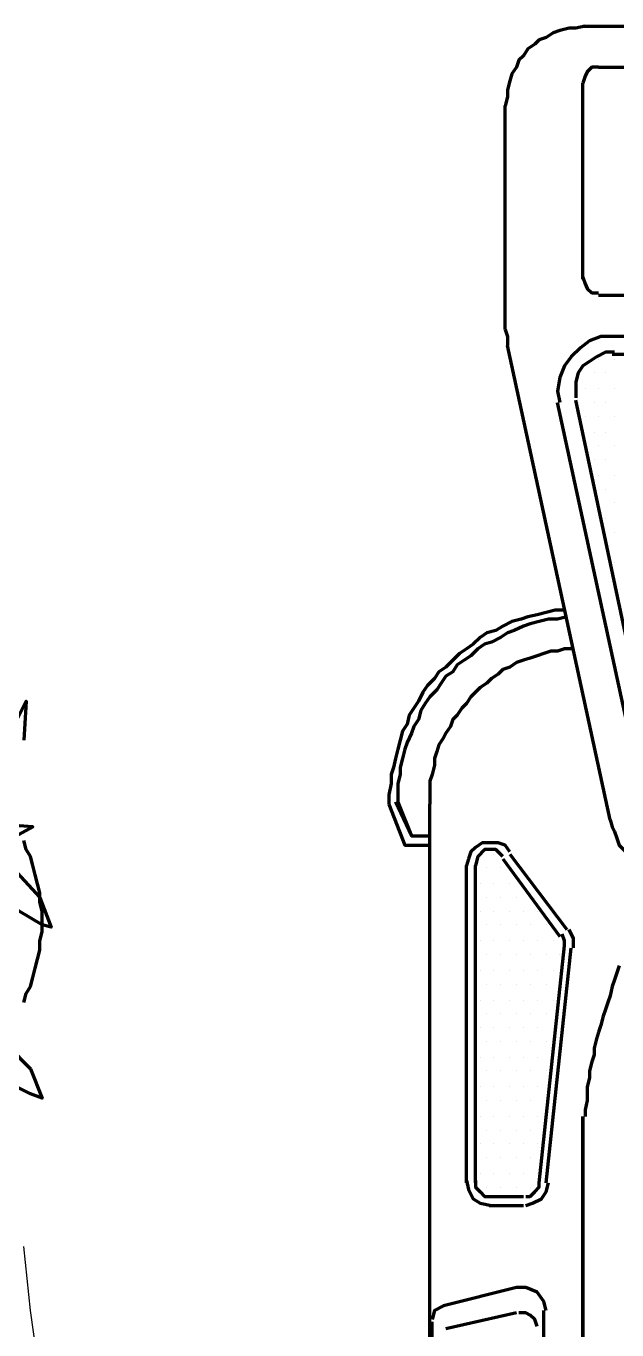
# Model space of a CAD drawing. Header units: millimetres. Extents: x 2273 to 2522, y 1034 to 1187.
# Drawn here: x 2394.022 to 2394.784, y 1171.767 to 1173.448 of the extents above; entities that cross this region are included whole.
import ezdxf

# ---------------------------------------------------------------- set-up
doc = ezdxf.new("R2010")
doc.units = ezdxf.units.MM
doc.layers.add('LAYER8', color=8, linetype='Continuous')
doc.layers.add('PAREDES', color=4, linetype='Continuous', lineweight=100)

# ---------------------------------------------------------------- blocks, each defined once
blk = doc.blocks.new('JYUT')
at = {"layer": 'PAREDES', "color": 0, "linetype": 'Continuous'}
for points in [[(74.6387, 144.4333), (74.6534, 144.4804), (74.6681, 144.4951), (74.7005, 144.5245), (74.7387, 144.5392), (74.7358, 144.5275), (74.7181, 144.498), (74.6975, 144.4451), (74.677, 144.4216)], [(74.7299, 144.5275), (74.7181, 144.5275), (74.7064, 144.5245), (74.6946, 144.5245), (74.6828, 144.5216), (74.6711, 144.5186), (74.6593, 144.5157), (74.6475, 144.5127), (74.6387, 144.5069), (74.627, 144.5039)], [(74.8358, 144.5039), (74.824, 144.5069), (74.8152, 144.5127), (74.8034, 144.5157), (74.7917, 144.5186), (74.7799, 144.5216), (74.7681, 144.5245), (74.7564, 144.5245), (74.7446, 144.5275), (74.7299, 144.5275)], [(74.8593, 144.4216), (74.874, 144.4657), (74.8917, 144.4833), (74.9211, 144.5127), (74.9593, 144.5275), (74.9534, 144.5127), (74.9387, 144.4833), (74.9181, 144.4333), (74.9005, 144.4098)], [(74.4946, 144.4833), (74.4475, 144.5069), (74.4975, 144.5039)], [(74.6211, 144.4127), (74.627, 144.4833), (74.6093, 144.5157), (74.6064, 144.4745), (74.6093, 144.4157)]]:
    blk.add_lwpolyline(points, dxfattribs=at)
blk = doc.blocks.new('CAR')
at = {"layer": 'PAREDES', "color": 0, "linetype": 'Continuous'}
for points in [[(73.577, 145.2245), (73.577, 146.4245)], [(73.6299, 145.2451), (73.6299, 146.4039)], [(73.924, 145.2451), (73.924, 146.4039)], [(73.977, 146.3892), (73.977, 145.2627)], [(74.0005, 146.3892), (74.0005, 145.2627)], [(74.6005, 145.2598), (74.6093, 145.2627), (74.6152, 145.2657), (74.624, 145.2686), (74.6328, 145.2716), (74.6446, 145.2833), (74.6564, 145.2951), (74.6652, 145.3069), (74.674, 145.3245), (74.677, 145.3304), (74.677, 145.3392), (74.6799, 145.348), (74.6799, 145.3569)], [(74.5858, 145.3275), (74.0593, 145.2157)], [(74.7887, 145.2716), (74.7975, 145.2686), (74.8064, 145.2657), (74.8152, 145.2627), (74.827, 145.2598), (74.8358, 145.2569), (74.8446, 145.2539), (74.8534, 145.251), (74.8652, 145.248), (74.874, 145.2451), (74.8828, 145.2422), (74.8946, 145.2392), (74.9034, 145.2392), (74.9123, 145.2363), (74.924, 145.2333), (74.9328, 145.2333), (74.9446, 145.2304), (74.9534, 145.2304), (74.9623, 145.2304), (74.974, 145.2275), (74.9828, 145.2275)], [(74.5917, 145.3069), (74.0623, 145.1922)], [(73.977, 145.2657), (73.977, 145.248), (73.9828, 145.2333), (73.9917, 145.2216), (74.0034, 145.2098), (74.0152, 145.201), (74.0299, 145.1951), (74.0475, 145.1922), (74.0623, 145.1951)], [(73.9975, 145.2657), (73.9975, 145.2539), (74.0034, 145.2422), (74.0093, 145.2333), (74.0152, 145.2245), (74.024, 145.2186), (74.0358, 145.2157), (74.0475, 145.2157), (74.0564, 145.2157)], [(74.0064, 145.2657), (74.0064, 145.2657)], [(74.0446, 145.2657), (74.0446, 145.2657)], [(74.0799, 145.2657), (74.0799, 145.2657)], [(74.1181, 145.2657), (74.1181, 145.2657)], [(74.1564, 145.2657), (74.1564, 145.2657)], [(74.1917, 145.2657), (74.1917, 145.2657)], [(74.2299, 145.2657), (74.2299, 145.2657)], [(74.2681, 145.2657), (74.2681, 145.2657)], [(73.6299, 145.2451), (73.6299, 145.2363), (73.6358, 145.2304), (73.6417, 145.2275), (73.6505, 145.2245)], [(73.9005, 145.2245), (73.9093, 145.2275), (73.9152, 145.2304), (73.9211, 145.2363), (73.9211, 145.2451)], [(74.6005, 145.2598), (73.9887, 145.1275)], [(74.0064, 145.2451), (74.0064, 145.2451)], [(74.024, 145.2539), (74.024, 145.2539)], [(74.0446, 145.2451), (74.0446, 145.2451)], [(74.0623, 145.2539), (74.0623, 145.2539)], [(74.0799, 145.2451), (74.0799, 145.2451)], [(74.1005, 145.2539), (74.1005, 145.2539)], [(74.1181, 145.2451), (74.1181, 145.2451)], [(74.1358, 145.2539), (74.1358, 145.2539)], [(74.1564, 145.2451), (74.1564, 145.2451)], [(74.174, 145.2539), (74.174, 145.2539)], [(74.1917, 145.2451), (74.1917, 145.2451)], [(74.2123, 145.2539), (74.2123, 145.2539)], [(74.2505, 145.2539), (74.2505, 145.2539)], [(74.024, 145.2392), (74.024, 145.2392)], [(74.0623, 145.2392), (74.0623, 145.2392)], [(74.1005, 145.2392), (74.1005, 145.2392)], [(74.1358, 145.2392), (74.1358, 145.2392)], [(73.577, 145.2275), (73.5799, 145.2157), (73.5799, 145.2069), (73.5828, 145.1951), (73.5858, 145.1863), (73.5917, 145.1775), (73.5946, 145.1686), (73.6005, 145.1627), (73.6064, 145.1539), (73.6152, 145.148), (73.6211, 145.1422), (73.6299, 145.1392), (73.6387, 145.1333), (73.6475, 145.1304), (73.6593, 145.1275), (73.6681, 145.1275), (73.6799, 145.1245)], [(73.9034, 145.2245), (73.6505, 145.2245)], [(74.0446, 145.2275), (74.0446, 145.2275)], [(74.0623, 145.2186), (74.0623, 145.2186)], [(74.0799, 145.2275), (74.0799, 145.2275)], [(74.1181, 145.2275), (74.1181, 145.2275)], [(74.3799, 145.2127), (74.3799, 145.201), (74.3828, 145.1922), (74.3828, 145.1833), (74.3858, 145.1745), (74.3887, 145.1657), (74.3917, 145.1569), (74.3946, 145.148), (74.3975, 145.1392), (74.4034, 145.1304), (74.4064, 145.1216), (74.4123, 145.1157), (74.4181, 145.1069), (74.424, 145.101), (74.4299, 145.0922), (74.4358, 145.0863), (74.4417, 145.0804), (74.4505, 145.0745), (74.4564, 145.0686), (74.4652, 145.0627), (74.4711, 145.0569), (74.4799, 145.0539), (74.4887, 145.048), (74.4946, 145.0451), (74.5034, 145.0392), (74.5123, 145.0363), (74.5211, 145.0333), (74.5299, 145.0333), (74.5417, 145.0304), (74.5505, 145.0275), (74.5593, 145.0275), (74.5681, 145.0275), (74.5799, 145.0275)], [(74.7652, 145.2127), (74.7534, 145.2127), (74.7417, 145.2069)], [(74.9828, 145.2245), (76.524, 145.2245), (74.9828, 145.2245)], [(74.3299, 145.201), (74.3299, 145.1892), (74.3328, 145.1775), (74.3358, 145.1657), (74.3387, 145.1539), (74.3417, 145.1451), (74.3446, 145.1333), (74.3505, 145.1216), (74.3564, 145.1127), (74.3593, 145.101), (74.3652, 145.0922), (74.374, 145.0833), (74.3799, 145.0745), (74.3858, 145.0657), (74.3946, 145.0569), (74.4034, 145.048), (74.4093, 145.0392), (74.4181, 145.0333), (74.427, 145.0245), (74.4358, 145.0186), (74.4475, 145.0127), (74.4564, 145.0069), (74.4652, 145.001), (74.477, 144.998), (74.4858, 144.9922), (74.4975, 144.9892), (74.5093, 144.9863), (74.5211, 144.9833), (74.5328, 144.9804), (74.5417, 144.9775), (74.5534, 144.9775), (74.5681, 144.9745), (74.5799, 144.9745)], [(74.3387, 145.2039), (74.3417, 145.1922), (74.3417, 145.1804), (74.3446, 145.1686), (74.3475, 145.1569), (74.3505, 145.148), (74.3564, 145.1363), (74.3593, 145.1275), (74.3652, 145.1186), (74.3711, 145.1069), (74.374, 145.098), (74.3799, 145.0892), (74.3887, 145.0804), (74.3946, 145.0716), (74.4005, 145.0627), (74.4093, 145.0569), (74.4152, 145.048), (74.424, 145.0422), (74.4328, 145.0363), (74.4417, 145.0275), (74.4505, 145.0216), (74.4593, 145.0157), (74.4711, 145.0127), (74.4799, 145.0069), (74.4887, 145.0039), (74.5005, 144.998), (74.5093, 144.9951), (74.5211, 144.9922), (74.5328, 144.9892), (74.5417, 144.9892), (74.5534, 144.9863), (74.5652, 144.9863), (74.577, 144.9863)], [(74.6446, 145.1304), (74.7417, 145.2039)], [(74.6505, 145.1216), (74.7505, 145.1951)], [(74.7623, 145.201), (74.7564, 145.201), (74.7475, 145.198)], [(75.0681, 145.1686), (74.7623, 145.201)], [(75.0681, 145.1775), (74.7652, 145.2098)], [(74.774, 145.1951), (74.774, 145.1951)], [(74.7564, 145.1863), (74.7564, 145.1863)], [(74.7946, 145.1863), (74.7946, 145.1863)], [(74.8328, 145.1863), (74.8328, 145.1863)], [(74.8681, 145.1863), (74.8681, 145.1863)], [(75.0975, 145.151), (75.0946, 145.1598), (75.0887, 145.1716), (75.0799, 145.1775), (75.0681, 145.1804)], [(74.7181, 145.1657), (74.7181, 145.1657)], [(74.7358, 145.1775), (74.7358, 145.1775)], [(74.7564, 145.1657), (74.7564, 145.1657)], [(74.774, 145.1775), (74.774, 145.1775)], [(74.7946, 145.1657), (74.7946, 145.1657)], [(74.8123, 145.1775), (74.8123, 145.1775)], [(74.8328, 145.1657), (74.8328, 145.1657)], [(74.8505, 145.1775), (74.8505, 145.1775)], [(74.8681, 145.1657), (74.8681, 145.1657)], [(74.8858, 145.1775), (74.8858, 145.1775)], [(74.9064, 145.1657), (74.9064, 145.1657)], [(74.924, 145.1775), (74.924, 145.1775)], [(74.9446, 145.1657), (74.9446, 145.1657)], [(74.9623, 145.1775), (74.9623, 145.1775)], [(74.9828, 145.1657), (74.9828, 145.1657)], [(75.0181, 145.1657), (75.0181, 145.1657)], [(75.0564, 145.1657), (75.0564, 145.1657)], [(75.0858, 145.151), (75.0858, 145.1569), (75.0799, 145.1627), (75.074, 145.1686), (75.0681, 145.1686)], [(75.2328, 145.1775), (75.2211, 145.1745), (75.2093, 145.1657), (75.2034, 145.151), (75.2034, 145.1392)], [(76.527, 145.1745), (75.2328, 145.1745)], [(75.2534, 145.1657), (75.2446, 145.1627), (75.2387, 145.1569), (75.2358, 145.151), (75.2358, 145.1422)], [(74.7005, 145.1569), (74.7005, 145.1569)], [(74.7181, 145.148), (74.7181, 145.148)], [(74.7358, 145.1569), (74.7358, 145.1569)], [(74.7564, 145.148), (74.7564, 145.148)], [(74.774, 145.1569), (74.774, 145.1569)], [(74.7946, 145.148), (74.7946, 145.148)], [(74.8123, 145.1569), (74.8123, 145.1569)], [(74.8328, 145.148), (74.8328, 145.148)], [(74.8505, 145.1569), (74.8505, 145.1569)], [(74.8681, 145.148), (74.8681, 145.148)], [(74.8858, 145.1569), (74.8858, 145.1569)], [(74.9064, 145.148), (74.9064, 145.148)], [(74.924, 145.1569), (74.924, 145.1569)], [(74.9446, 145.148), (74.9446, 145.148)], [(74.9623, 145.1569), (74.9623, 145.1569)], [(74.9828, 145.148), (74.9828, 145.148)], [(75.0005, 145.1569), (75.0005, 145.1569)], [(75.0181, 145.148), (75.0181, 145.148)], [(75.0358, 145.1569), (75.0358, 145.1569)], [(75.0564, 145.148), (75.0564, 145.148)], [(75.074, 145.1569), (75.074, 145.1569)], [(75.0858, 145.1039), (75.0858, 145.148)], [(75.0975, 145.1039), (75.0975, 145.148)], [(73.9681, 145.1245), (73.977, 145.1275), (73.9887, 145.1275)], [(74.6417, 145.1304), (74.6328, 145.1245), (74.6299, 145.1157), (74.6299, 145.1069), (74.6299, 145.0951), (74.6358, 145.0863), (74.6417, 145.0804), (74.6505, 145.0775), (74.6593, 145.0745)], [(74.6828, 145.1304), (74.6828, 145.1304)], [(74.7005, 145.1392), (74.7005, 145.1392)], [(74.7181, 145.1304), (74.7181, 145.1304)], [(74.7358, 145.1392), (74.7358, 145.1392)], [(74.7564, 145.1304), (74.7564, 145.1304)], [(74.774, 145.1392), (74.774, 145.1392)], [(74.7946, 145.1304), (74.7946, 145.1304)], [(74.8123, 145.1392), (74.8123, 145.1392)], [(74.8328, 145.1304), (74.8328, 145.1304)], [(74.8505, 145.1392), (74.8505, 145.1392)], [(74.8681, 145.1304), (74.8681, 145.1304)], [(74.8858, 145.1392), (74.8858, 145.1392)], [(74.9064, 145.1304), (74.9064, 145.1304)], [(74.924, 145.1392), (74.924, 145.1392)], [(74.9446, 145.1304), (74.9446, 145.1304)], [(74.9623, 145.1392), (74.9623, 145.1392)], [(74.9828, 145.1304), (74.9828, 145.1304)], [(75.0005, 145.1392), (75.0005, 145.1392)], [(75.0181, 145.1304), (75.0181, 145.1304)], [(75.0358, 145.1392), (75.0358, 145.1392)], [(75.0564, 145.1304), (75.0564, 145.1304)], [(75.074, 145.1392), (75.074, 145.1392)], [(75.2034, 145.1392), (75.227, 145.0451)], [(75.2358, 145.1392), (75.2564, 145.048)], [(73.9681, 145.1245), (73.6799, 145.1245)], [(74.6475, 145.1216), (74.6387, 145.1127), (74.6387, 145.098), (74.6475, 145.0892), (74.6593, 145.0863)], [(74.6623, 145.1186), (74.6623, 145.1186)], [(74.7005, 145.1186), (74.7005, 145.1186)], [(74.7358, 145.1186), (74.7358, 145.1186)], [(74.774, 145.1186), (74.774, 145.1186)], [(74.8123, 145.1186), (74.8123, 145.1186)], [(74.8505, 145.1186), (74.8505, 145.1186)], [(74.8858, 145.1186), (74.8858, 145.1186)], [(74.924, 145.1186), (74.924, 145.1186)], [(74.9623, 145.1186), (74.9623, 145.1186)], [(75.0005, 145.1186), (75.0005, 145.1186)], [(75.0358, 145.1186), (75.0358, 145.1186)], [(75.074, 145.1186), (75.074, 145.1186)], [(74.6446, 145.1098), (74.6446, 145.1098)], [(74.6623, 145.101), (74.6623, 145.101)], [(74.6828, 145.1098), (74.6828, 145.1098)], [(74.7005, 145.101), (74.7005, 145.101)], [(74.7181, 145.1098), (74.7181, 145.1098)], [(74.7358, 145.101), (74.7358, 145.101)], [(74.7564, 145.1098), (74.7564, 145.1098)], [(74.774, 145.101), (74.774, 145.101)], [(74.7946, 145.1098), (74.7946, 145.1098)], [(74.8123, 145.101), (74.8123, 145.101)], [(74.8328, 145.1098), (74.8328, 145.1098)], [(74.8505, 145.101), (74.8505, 145.101)], [(74.8681, 145.1098), (74.8681, 145.1098)], [(74.8858, 145.101), (74.8858, 145.101)], [(74.9064, 145.1098), (74.9064, 145.1098)], [(74.924, 145.101), (74.924, 145.101)], [(74.9446, 145.1098), (74.9446, 145.1098)], [(74.9623, 145.101), (74.9623, 145.101)], [(74.9828, 145.1098), (74.9828, 145.1098)], [(75.0005, 145.101), (75.0005, 145.101)], [(75.0181, 145.1098), (75.0181, 145.1098)], [(75.0358, 145.101), (75.0358, 145.101)], [(75.0564, 145.1098), (75.0564, 145.1098)], [(75.0652, 145.0863), (75.074, 145.0863), (75.0799, 145.0922), (75.0858, 145.098), (75.0858, 145.1069)], [(75.0652, 145.0745), (75.077, 145.0775), (75.0887, 145.0833), (75.0946, 145.0922), (75.0975, 145.1069)], [(75.074, 145.101), (75.074, 145.101)], [(75.0681, 145.0863), (74.6593, 145.0863)], [(74.6828, 145.0922), (74.6828, 145.0922)], [(74.7181, 145.0922), (74.7181, 145.0922)], [(74.7564, 145.0922), (74.7564, 145.0922)], [(74.7946, 145.0922), (74.7946, 145.0922)], [(74.8328, 145.0922), (74.8328, 145.0922)], [(74.8681, 145.0922), (74.8681, 145.0922)], [(74.9064, 145.0922), (74.9064, 145.0922)], [(74.9446, 145.0922), (74.9446, 145.0922)], [(74.9828, 145.0922), (74.9828, 145.0922)], [(75.0181, 145.0922), (75.0181, 145.0922)], [(75.0564, 145.0922), (75.0564, 145.0922)], [(75.0681, 145.0745), (74.6593, 145.0745)], [(75.227, 145.0451), (75.2328, 145.0333), (75.2446, 145.0304)], [(74.577, 144.9863), (74.6211, 145.0039), (74.6211, 145.0275)], [(75.7564, 145.0275), (74.5799, 145.0275)], [(75.7652, 145.0275), (74.5799, 145.0275)], [(74.5799, 144.9745), (74.6328, 144.9951), (74.6328, 145.0275)], [(74.6211, 145.0039), (74.6211, 145.0275)], [(74.6328, 144.9951), (74.6328, 145.0275)], [(75.7711, 145.0304), (75.2475, 145.0304)], [(74.577, 144.9833), (74.6211, 145.0039)], [(74.5799, 144.9745), (74.6328, 144.9951)]]:
    blk.add_lwpolyline(points, dxfattribs=at)

msp = doc.modelspace()

# ---------------------------------------------------------------- linework, layer by layer
at = {"layer": 'LAYER8', "color": 0, "linetype": 'Continuous'}
msp.add_lwpolyline([(2394.0284, 1170.2566), (2394.0401, 1170.339), (2394.046, 1170.4243), (2394.0548, 1170.5096), (2394.0607, 1170.5949), (2394.0637, 1170.6802), (2394.0695, 1170.7654), (2394.0725, 1170.8507), (2394.0725, 1170.936), (2394.0725, 1171.0243), (2394.0725, 1171.1096), (2394.0725, 1171.1949), (2394.0695, 1171.2802), (2394.0637, 1171.3654), (2394.0607, 1171.4507), (2394.0548, 1171.536), (2394.046, 1171.6213), (2394.0401, 1171.7066), (2394.0284, 1171.7919), (2394.0195, 1171.8743)], dxfattribs=at)

# ---------------------------------------------------------------- block references
at = {"layer": 'LAYER8', "linetype": 'ByBlock', "rotation": 270}
for name in ['CAR', 'JYUT']:
    msp.add_blockref(name, (2249.5156, 1247.0248), dxfattribs=at)

doc.saveas('drawing.dxf')
